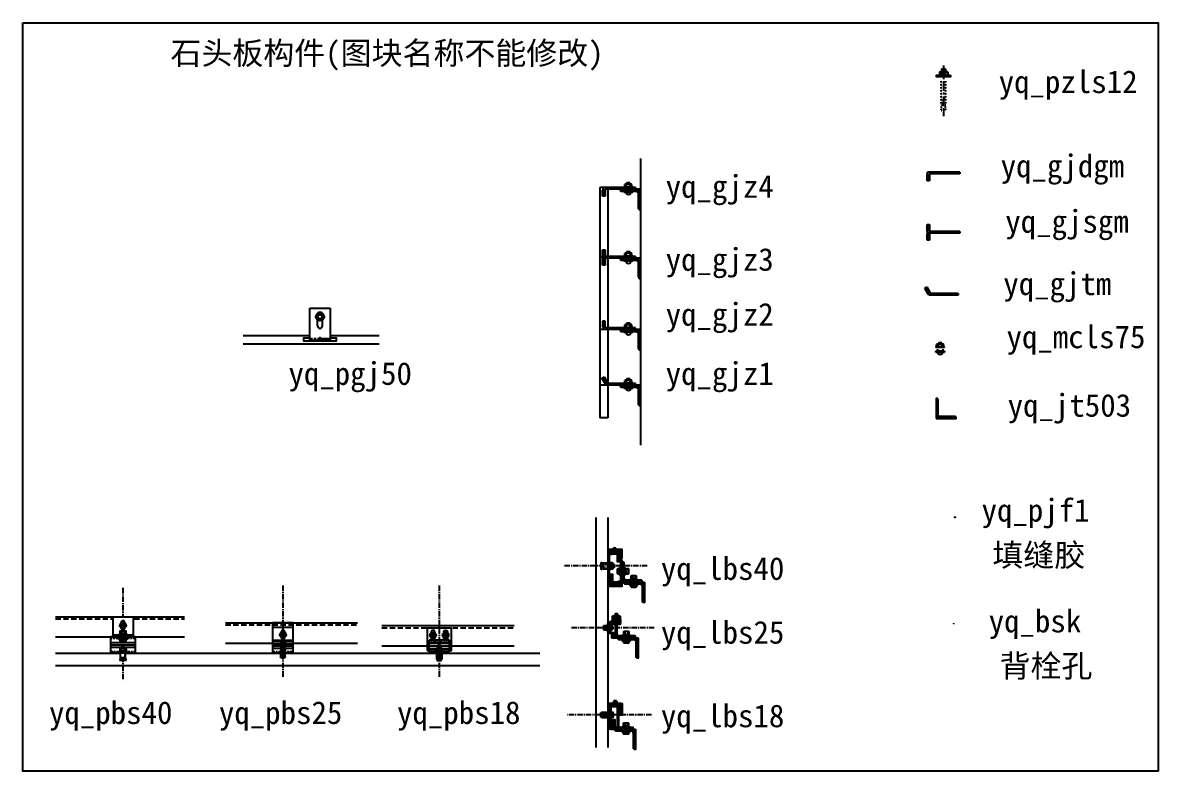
# Model space of a CAD drawing. Header units: millimetres. Extents: x 1130 to 7816, y -3221 to 2340.
# Drawn here: x 1130 to 3933, y -562 to 1284 of the extents above; entities that cross this region are included whole.
import ezdxf

# ---------------------------------------------------------------- set-up
doc = ezdxf.new("R2010")
doc.units = ezdxf.units.MM
doc.set_wipeout_variables(frame=1)
for name, pattern in [('ACAD_ISO02W100', [15, 12, -3]), ('CENTER', [2, 1.25, -0.25, 0.25, -0.25]), ('HIDDEN', [9.525, 6.35, -3.175])]:
    doc.linetypes.add(name, pattern=pattern)
doc.layers.add('MTHATCH', color=8, linetype='Continuous')
doc.styles.get("Standard").update_dxf_attribs({"font": ''})
doc.styles.get('Standard').set_extended_font_data('SimSun')
pattern_1 = [(45, (0, 0), (-3.53553, 3.53553), []), (45, (2.357, 0), (-3.53553, 3.53553), [])]

# ---------------------------------------------------------------- blocks, each defined once
blk = doc.blocks.new('yq_pzls12')
for p, q in [((-10.3, 11.1), (-10.3, 3.4)), ((-10.3, 3.4), (10.3, 3.4)), ((-7.7, 12), (7.7, 12)), ((-5.1, 18.8), (-4.3, 19.6)), ((-5.1, 18.8), (5.1, 18.8)), ((-5.1, 18.8), (-5.1, 12)), ((-5.1, 11.1), (-5.1, 3.4)), ((-4.4, 19.6), (-4.4, 19.6)), ((-4.4, 18.8), (-4.4, 12)), ((-4.3, 19.6), (4.3, 19.6)), ((0, 12), (5.1, 12)), ((5.1, 18.8), (4.3, 19.6)), ((4.4, 19.6), (4.4, 19.6)), ((4.4, 18.8), (4.4, 12)), ((5.1, 18.8), (5.1, 12)), ((5.1, 11.1), (5.1, 3.4)), ((10.3, 11.1), (10.3, 3.4))]:
    blk.add_line(p, q)
at = {"linetype": 'CENTER', "ltscale": 19.027854}
blk.add_line((0, 27.4), (0, -97.7), dxfattribs=at)
at = {"linetype": 'ACAD_ISO02W100', "ltscale": 0.001}
for p, q in [((-6.1, -69.3), (-6.1, -10)), ((5.9, -69.3), (5.9, -10)), ((-0.6, -69.3), (-1.3, -54.3)), ((0.4, -69.3), (1.2, -54.3)), ((-6.1, -84.3), (-4.1, -69.3)), ((-6.1, -69.3), (-0.6, -69.3)), ((-6.1, -69.3), (-4.1, -69.3)), ((0.4, -69.3), (5.9, -69.3)), ((5.9, -84.3), (3.9, -69.3)), ((3.9, -69.3), (5.9, -69.3)), ((5.9, -84.3), (-6.1, -84.3))]:
    blk.add_line(p, q, dxfattribs=at)
blk.add_lwpolyline([(17.1, 3.4), (17.1, 0), (-17.1, 0), (-17.1, 3.4)], close=True)
for centre, radius, start, end in [((-7.7, 7.8), 4.19, 52.1211, 127.8789), ((0, -3.4), 15.4, 70.5288, 109.4712), ((7.7, 7.8), 4.19, 52.1211, 127.8789)]:
    blk.add_arc(centre, radius, start, end)
blk.add_arc((-0.1, -53.4), 1.49, 325.4391, 214.5609, dxfattribs=at)
blk = doc.blocks.new('yq_mcls75')
for p, q in [((-11, 1.8), (11, 1.8)), ((-11, 1.8), (-11, 0)), ((11, 0), (-11, 0)), ((-8.8, 2.9), (-8.8, 7.6)), ((-6.6, 8.8), (6.6, 8.8)), ((-3.7, 12), (-4.4, 11.3)), ((-4.4, 11.3), (-4.4, 8.8)), ((4.4, 11.3), (-4.4, 11.3)), ((-4.4, 2.9), (-4.4, 7.6)), ((3.7, 12), (-3.7, 12)), ((-3.7, 8.8), (-3.7, 11.3)), ((4.4, 11.3), (3.7, 12)), ((3.7, 8.8), (3.7, 11.3)), ((4.4, 8.8), (4.4, 11.3)), ((4.4, 2.9), (4.4, 7.6)), ((8.8, 2.9), (8.8, 7.6)), ((11, 0), (11, 1.8)), ((-11, -10.8), (-11, -9)), ((11, -9), (-11, -9)), ((-11, -10.8), (11, -10.8)), ((-6.5, -4), (-6.5, -9)), ((6.5, -4), (6.5, -9)), ((11, -9), (11, -10.8))]:
    blk.add_line(p, q)
for centre, radius, start, end in [((-6.6, 6.1), 2.65, 33.8891, 146.1109), ((-6.6, 6.1), 2.65, 33.8891, 146.1109), ((-6.6, 4.4), 2.65, 213.8891, 326.1109), ((-6.6, 4.4), 2.65, 213.8891, 326.1109), ((0, 0), 8.84, 60.1576, 119.8424), ((0, 10.6), 8.84, 240.1576, 299.8424), ((6.6, 6.1), 2.65, 33.8891, 146.1109), ((6.6, 6.1), 2.65, 33.8891, 146.1109), ((6.6, 4.4), 2.65, 213.8891, 326.1109), ((6.6, 4.4), 2.65, 213.8891, 326.1109), ((0, -10.8), 6.16, 180, 0)]:
    blk.add_arc(centre, radius, start, end)
blk = doc.blocks.new('yq_jt503')
at = {"layer": 'MTHATCH'}
h = blk.add_hatch(dxfattribs=at)
h.set_pattern_fill('金属', color=256, scale=2)
h.set_pattern_definition([(45, (-2145.3354, -2455.688), (-3.535534, 3.535534), []), (45, (-2142.9784, -2455.688), (-3.535534, 3.535534), [])])
edge = h.paths.add_edge_path()
edge.add_line((0, 0), (50, 0))
edge.add_line((50, 0), (50, 1.7))
edge.add_arc((46.7, 1.7), 3.33, 0, 90)
edge.add_line((46.7, 5), (10.5, 5))
edge.add_arc((10.5, 10.5), 5.5, 180, 270, ccw=False)
edge.add_line((5, 10.5), (5, 46.7))
edge.add_arc((1.7, 46.7), 3.33, 0, 90)
edge.add_line((1.7, 50), (0, 50))
edge.add_line((0, 50), (0, 0))
blk.add_lwpolyline([(0, 0), (50, 0), (50, 1.7, 0.414214), (46.7, 5), (10.5, 5, -0.414214), (5, 10.5), (5, 46.7, 0.414214), (1.7, 50), (0, 50)], format="xyb", close=True)
blk = doc.blocks.new('yq_gjz1')
for p, q in [((5.2, 17.7), (10.4, 20.7)), ((13.7, 3), (5.2, 17.7)), ((6.5, 17.3), (10, 19.3)), ((16.5, 0), (6.5, 17.3)), ((10, 19.3), (18.8, 4)), ((10.4, 20.7), (18.9, 6)), ((14.5, 3.5), (13.7, 3)), ((18, 5.5), (18.9, 6)), ((88, 4), (18.8, 4)), ((88, 4), (88, 0)), ((88, 0), (16.5, 0))]:
    blk.add_line(p, q)
blk.add_blockref('yq_mcls75', (70.5, 4))
at = {"rotation": 180}
blk.add_blockref('yq_jt503', (100, 0), dxfattribs=at)
blk = doc.blocks.new('yq_gjz2')
for p, q in [((7, 21), (7, 6)), ((13, 21), (7, 21)), ((8, 6), (7, 6)), ((8, 20), (8, 4)), ((12, 20), (8, 20)), ((8, 4), (8, 0)), ((88, 0), (8, 0)), ((12, 20), (12, 4)), ((13, 6), (12, 6)), ((88, 4), (12, 4)), ((13, 6), (13, 21)), ((88, 0), (88, 4))]:
    blk.add_line(p, q)
at = {"rotation": 180}
blk.add_blockref('yq_jt503', (100, 0), dxfattribs=at)
blk.add_blockref('yq_mcls75', (70.5, 4))
blk = doc.blocks.new('yq_gjz3')
for p, q in [((7, 2), (7, 19)), ((7, 19), (13, 19)), ((8, 2), (7, 2)), ((8, -2), (8, 18)), ((8, 18), (12, 18)), ((12, 18), (12, 2)), ((88, 2), (12, 2)), ((13, 19), (13, 2)), ((88, 2), (88, -2)), ((7, -19), (7, -4)), ((8, -4), (7, -4)), ((13, -19), (7, -19)), ((88, -2), (8, -2)), ((8, -18), (8, -2)), ((12, -18), (8, -18)), ((12, -18), (12, -2)), ((13, -4), (12, -4)), ((13, -4), (13, -19))]:
    blk.add_line(p, q)
blk.add_blockref('yq_mcls75', (70.5, 2))
at = {"rotation": 180}
blk.add_blockref('yq_jt503', (100, -2), dxfattribs=at)
blk = doc.blocks.new('yq_gjdgm')
for p, q in [((88, 0), (8, 0)), ((8, -4), (8, 0)), ((88, 0), (88, -4)), ((7, -21), (7, -6)), ((8, -6), (7, -6)), ((13, -21), (7, -21)), ((8, -20), (8, -4)), ((12, -20), (8, -20)), ((12, -20), (12, -4)), ((88, -4), (12, -4)), ((13, -6), (12, -6)), ((13, -6), (13, -21))]:
    blk.add_line(p, q)
blk = doc.blocks.new('yq_gjsgm')
for p, q in [((7, 2), (7, 19)), ((7, 19), (13, 19)), ((8, 2), (7, 2)), ((8, -2), (8, 18)), ((8, 18), (12, 18)), ((12, 18), (12, 2)), ((88, 2), (12, 2)), ((13, 19), (13, 2)), ((88, 2), (88, -2)), ((7, -19), (7, -4)), ((8, -4), (7, -4)), ((13, -19), (7, -19)), ((88, -2), (8, -2)), ((8, -18), (8, -2)), ((12, -18), (8, -18)), ((12, -18), (12, -2)), ((13, -4), (12, -4)), ((13, -4), (13, -19))]:
    blk.add_line(p, q)
blk = doc.blocks.new('yq_gjtm')
for p, q in [((5.2, 17.7), (10.4, 20.7)), ((13.7, 3), (5.2, 17.7)), ((6.5, 17.3), (10, 19.3)), ((16.5, 0), (6.5, 17.3)), ((10, 19.3), (18.8, 4)), ((10.4, 20.7), (18.9, 6)), ((14.5, 3.5), (13.7, 3)), ((88, 0), (16.5, 0)), ((18, 5.5), (18.9, 6)), ((88, 4), (18.8, 4)), ((88, 4), (88, 0))]:
    blk.add_line(p, q)
blk = doc.blocks.new('yq_pgj50')
blk.add_wipeout([(25, 14.5), (40, 14.5), (40, 6.5), (-40, 6.5), (-40, 14.5), (-25, 14.5), (-25, 88), (25, 88)])
for p, q in [((-25, 8), (-25, 88)), ((-25, 88), (25, 88)), ((25, 88), (25, 8)), ((-6, 71.8), (-6, 72)), ((-6, 44), (-6, 61.4)), ((6, 71.8), (6, 72)), ((6, 44), (6, 61.4)), ((-2, 8), (-25, 8)), ((-2, 8), (-2, 13)), ((2, 13), (25, 13)), ((2, 8), (2, 13)), ((25, 8), (2, 8))]:
    blk.add_line(p, q)
at = {"linetype": 'HIDDEN'}
blk.add_line((-25, 13), (-2, 13), dxfattribs=at)
blk.add_lwpolyline([(0, 75.3), (-7.5, 71), (-7.5, 62.3), (0, 58), (7.5, 62.3), (7.5, 71)], close=True)
blk.add_lwpolyline([(25, 14.5), (40, 14.5), (40, 6.5), (-40, 6.5), (-40, 14.5), (-25, 14.5)])
for radius in [10.1, 7.5, 5]:
    blk.add_circle((0, 66.6), radius)
for centre, radius, start, end in [((0, 72), 6, 0, 180), ((0, 44), 6, 180, 0), ((0, 13), 2, 0, 180)]:
    blk.add_arc(centre, radius, start, end)
blk = doc.blocks.new('BLK130224122797')
for p, q in [((-2, 3.5), (-6.3, 3.5)), ((1.1, -4), (0.1, 4)), ((0.5, 3.3), (1.6, 3.3)), ((2.8, -4), (1.8, 4)), ((2.2, 3.3), (3.3, 3.3)), ((4.5, -4), (3.5, 4)), ((3.8, 3.3), (4.9, 3.3)), ((6.1, -4), (5.1, 4)), ((5.5, 3.3), (6.6, 3.3)), ((7.8, -4), (6.8, 4)), ((7.2, 3.3), (8.3, 3.3)), ((9, -0.3), (8.5, 4)), ((12.8, 1.7), (11, -0.4)), ((12.8, 0.4), (11, -1.7)), ((19, 3.5), (13.5, 3.5)), ((-2, -3.5), (-6.3, -3.5)), ((0, -3.3), (0.8, -3.3)), ((1.3, -3.3), (2.4, -3.3)), ((3, -3.3), (4.1, -3.3)), ((4.7, -3.3), (5.8, -3.3)), ((6.3, -3.3), (7.4, -3.3)), ((8, -3.3), (9.1, -3.3)), ((19, -3.5), (13.5, -3.5))]:
    blk.add_line(p, q)
blk.add_lwpolyline([(-6.3, -6.9, -0.185806), (-7, -5.2), (-7, 5.2, -0.185806), (-6.3, 6.9), (-2, 6.9), (-2, -6.9)], format="xyb", close=True)
for points in [[(-7, 5.2, 0.185806), (-6.3, 3.5, 0.19245), (-6.3, -3.5, 0.185806), (-7, -5.2)], [(19.6, 4.4), (19.6, -5.2, -0.185806), (19, -6.9), (13.5, -6.9, -0.185806), (12.8, -5.2), (12.8, 5.2, -0.185806), (13.5, 6.9), (19, 6.9, -0.185806), (19.6, 5.2), (19.6, 4.4)], [(12.8, 5.2, 0.185806), (13.5, 3.5, 0.19245), (13.5, -3.5, 0.185806), (12.8, -5.2)], [(19.6, 5.2, -0.185806), (19, 3.5, -0.19245), (19, -3.5, -0.185806), (19.6, -5.2)]]:
    blk.add_lwpolyline(points, format="xyb")
for points in [[(-2, 10), (0, 10), (0, -10), (-2, -10)], [(2.4, -3.3), (1.6, 3.3), (1.8, 4), (2.2, 3.3), (3, -3.3), (2.8, -4)], [(4.1, -3.3), (3.3, 3.3), (3.5, 4), (3.8, 3.3), (4.7, -3.3), (4.5, -4)], [(5.8, -3.3), (4.9, 3.3), (5.1, 4), (5.5, 3.3), (6.3, -3.3), (6.1, -4)], [(7.4, -3.3), (6.6, 3.3), (6.8, 4), (7.2, 3.3), (8, -3.3), (7.8, -4)], [(11, 10), (9, 10), (9, -10), (11, -10)], [(11, 6.4), (12.8, 6.4), (12.8, -6.4), (11, -6.4)]]:
    blk.add_lwpolyline(points, close=True)
for points in [[(0, 3.5), (0.1, 4), (0.5, 3.3), (1.3, -3.3), (1.1, -4), (0.8, -3.3), (0, 2.9)], [(9, -2.6), (8.3, 3.3), (8.5, 4), (8.8, 3.3), (9, 2)]]:
    blk.add_lwpolyline(points)
blk = doc.blocks.new('BLK130224256967')
for p, q in [((4, 4.2), (-1.1, 4.2)), ((4, 2.9), (-1.1, 2.9)), ((4, 6.7), (0, 6.7)), ((4, 6.7), (15.9, 6.7)), ((14.9, 5.7), (4, 5.7)), ((14.9, 5.7), (14.9, -5.7)), ((15.2, 4.3), (14.9, 4.3)), ((16.5, 3.3), (14.9, 2.5)), ((15.2, 4.3), (20.5, 6.9)), ((15.9, 5.7), (21.5, 8.5)), ((15.9, 6.7), (15.9, 5.7)), ((16.5, 2.5), (16.8, 2.9)), ((18.4, 2.5), (20.4, 5)), ((20.5, 6.9), (20.5, -6.9)), ((21.5, 8.5), (21.5, -8.5)), ((4, -2.9), (-1.1, -2.9)), ((4, -4.2), (-1.1, -4.2)), ((4, -6.7), (0, -6.7)), ((14.9, -5.7), (4, -5.7)), ((15.9, -6.7), (4, -6.7)), ((16.5, -3.3), (14.9, -2.5)), ((14.9, -4.1), (20.5, -6.9)), ((21.5, -8.5), (15.9, -5.7)), ((15.9, -5.7), (15.9, -6.7)), ((16.5, -2.5), (16.8, -2.9)), ((18.4, -2.5), (20.4, -5))]:
    blk.add_line(p, q)
for points in [[(-11.9, -2.9), (-10.6, -4.2), (-10.6, 4.2), (-11.9, 2.9)], [(-1.2, 8.9), (-1.2, -8.9), (0, -8.9), (0, 8.9)]]:
    blk.add_lwpolyline(points, close=True)
for points in [[(-8.2, 2.9), (-11.9, 2.9)], [(-8.2, 4.2), (-10.6, 4.2)], [(-8.2, -5.7), (-8.2, 5.7)], [(-1.1, -5.7), (-1.1, 5.7)], [(-8.2, -2.9), (-11.9, -2.9)], [(-8.2, -4.2), (-10.6, -4.2)]]:
    blk.add_lwpolyline(points)
for points in [[(-7.1, 3.8, -0.587695), (-7.1, 7.6), (-2.3, 7.6, -0.587695), (-2.3, 3.8), (-7.1, 3.8, 0.293848), (-7.1, -3.8)], [(-2.3, 3.8, -0.293848), (-2.3, -3.8), (-7.1, -3.8, 0.587695), (-7.1, -7.6), (-2.3, -7.6, 0.587695), (-2.3, -3.8)]]:
    blk.add_lwpolyline(points, format="xyb")
for centre, radius, start, end in [((19.6, 0), 3.96, 140.4196, 219.5804), ((16.6, 3.1), 0.264, 320.4196, 116.3735), ((21.5, 0), 3.96, 141.4948, 218.5052), ((19.7, 5.5), 0.871, 321.4948, 116.3735), ((16.6, -3.1), 0.264, 243.6265, 39.5804), ((19.7, -5.5), 0.871, 243.6265, 38.5052)]:
    blk.add_arc(centre, radius, start, end)
blk = doc.blocks.new('WO2BEQRL')
at = {"linetype": 'CENTER', "ltscale": 2}
for p, q in [((-8.2, 0), (8.2, 0)), ((0, -9), (0, 9))]:
    blk.add_line(p, q, dxfattribs=at)
for p, q in [((0, 6), (-5.2, 3)), ((-5.2, 3), (-5.2, -3)), ((0, 6), (5.2, 3)), ((5.2, 3), (5.2, -3)), ((0, -6), (-5.2, -3)), ((0, -6), (5.2, -3))]:
    blk.add_line(p, q)
for radius in [5.2, 2.55]:
    blk.add_circle((0, 0), radius)
blk.add_arc((0, 0), 3, 260, 180)
blk = doc.blocks.new('yq_pbs40')
blk.add_wipeout([(6.7, -11.9), (5.7, -11.9), (8.5, -17.5), (-8.5, -17.5), (-5.7, -11.9), (-6.7, -11.9), (-6.7, 0), (-30, 0), (-30, 40), (-25, 40), (-25, 90), (25, 90), (25, 40), (30, 40), (30, 0), (6.7, 0)])
at = {"ltscale": 0.03}
for p, q in [((-25, 90), (25, 90)), ((-25, 90), (-25, 40)), ((25, 90), (25, 40)), ((-25, 45), (25, 45)), ((-25, 40), (25, 40))]:
    blk.add_line(p, q, dxfattribs=at)
for p, q in [((-30, 0), (-30, 40)), ((30, 40), (-30, 40)), ((30, 40), (30, 0)), ((30, 0), (-30, 0))]:
    blk.add_line(p, q)
blk.add_lwpolyline([(4, 76.6, 1), (-4, 76.6), (-4, 60.6, 1), (4, 60.6), (4, 76.6)], format="xyb")
blk.add_circle((0, 68.6), 7.56)
at = {"layer": 'MTHATCH', "linetype": 'HIDDEN', "ltscale": 0.737507}
for p, q in [((30, 36), (-30, 36)), ((-30, 4), (30, 4))]:
    blk.add_line(p, q, dxfattribs=at)
at = {"layer": 'MTHATCH', "ltscale": 0.737507}
for p, q in [((30, 26), (-30, 26)), ((30, 20), (-30, 20)), ((30, 14), (-30, 14))]:
    blk.add_line(p, q, dxfattribs=at)
at = {"extrusion": (0, 0, -1), "zscale": -1}
blk.add_blockref('WO2BEQRL', (0, 68.6), dxfattribs=at)
at = {"rotation": 90}
blk.add_blockref('BLK130224122797', (0, 36), dxfattribs=at)
at = {"xscale": -1, "rotation": 90}
blk.add_blockref('BLK130224256967', (0, 4), dxfattribs=at)
blk = doc.blocks.new('BLK130224748400')
for p, q in [((-2.2, 0), (-2.2, -0.5)), ((-1.6, 0.9), (-1.6, 3)), ((1.6, 0.9), (1.6, 3)), ((-2.6, -0.7), (2.6, -0.1)), ((-2.6, -1.8), (2.6, -1.2)), ((-2.6, -2.9), (2.6, -2.3)), ((-2.6, -4), (2.6, -3.4)), ((-2.6, -5.1), (2.6, -4.5)), ((-2.2, -0.9), (-2.2, -1.6)), ((-2.2, -2), (-2.2, -2.7)), ((-2.2, -3.1), (-2.2, -3.8)), ((-2.2, -4.2), (-2.2, -4.9)), ((-2.2, -5.3), (-2.2, -6)), ((-0.2, -5.9), (2.6, -5.6)), ((2.2, -0.3), (2.2, -1.1)), ((2.2, -1.4), (2.2, -2.2)), ((2.2, -2.5), (2.2, -3.3)), ((2.2, -3.6), (2.2, -4.4)), ((2.2, -4.7), (2.2, -5.5))]:
    blk.add_line(p, q)
for points in [[(4.7, 0.9), (4.7, 0), (-4.7, 0), (-4.7, 0.9)], [(-2.2, -1.6), (2.2, -1.1), (2.6, -1.2), (2.2, -1.4), (-2.2, -2), (-2.6, -1.8)], [(-2.2, -2.7), (2.2, -2.2), (2.6, -2.3), (2.2, -2.5), (-2.2, -3.1), (-2.6, -2.9)], [(-2.2, -3.8), (2.2, -3.3), (2.6, -3.4), (2.2, -3.6), (-2.2, -4.2), (-2.6, -4)], [(-2.2, -4.9), (2.2, -4.4), (2.6, -4.5), (2.2, -4.7), (-2.2, -5.3), (-2.6, -5.1)]]:
    blk.add_lwpolyline(points, close=True)
blk.add_lwpolyline([(-3.3, 3, -0.185806), (-2.4, 3.3), (2.4, 3.3, -0.185806), (3.3, 3), (3.3, 0.9), (-3.3, 0.9)], format="xyb", close=True)
for points in [[(2.3, 0), (2.6, -0.1), (2.2, -0.3), (-2.2, -0.9), (-2.6, -0.7), (-2.2, -0.5), (1.9, 0)], [(-1.7, -5.9), (2.2, -5.5), (2.6, -5.6), (2.2, -5.8), (1.3, -5.9)]]:
    blk.add_lwpolyline(points)
blk.add_lwpolyline([(2.4, 3.3, 0.185806), (1.6, 3, 0.19245), (-1.6, 3, 0.185806), (-2.4, 3.3)], format="xyb")
blk = doc.blocks.new('BLK130502978810')
for p, q in [((4, 9.5), (-4, 8.5)), ((4, 7.8), (-4, 6.8)), ((4, 6.1), (-4, 5.1)), ((4, 4.5), (-4, 3.5)), ((4, 2.8), (-4, 1.8)), ((4, 1.1), (-4, 0.1)), ((-3.5, 20), (-3.5, 14.5)), ((-3.3, 8.8), (-3.3, 9.9)), ((-3.3, 7.2), (-3.3, 8.3)), ((-3.3, 5.5), (-3.3, 6.6)), ((-3.3, 3.8), (-3.3, 4.9)), ((-3.3, 2.2), (-3.3, 3.3)), ((-3.3, 0.5), (-3.3, 1.6)), ((-1.7, 13.8), (0.4, 12)), ((-0.4, 13.8), (1.7, 12)), ((3.3, 9.7), (3.3, 10)), ((3.3, 8), (3.3, 9.1)), ((3.3, 6.3), (3.3, 7.4)), ((3.3, 4.7), (3.3, 5.8)), ((3.3, 3), (3.3, 4.1)), ((3.3, 1.3), (3.3, 2.4)), ((3.3, 0), (3.3, 0.8)), ((3.5, 20), (3.5, 14.5)), ((-3.5, -2), (-3.5, -6.3)), ((3.5, -2), (3.5, -6.3))]:
    blk.add_line(p, q)
for points in [[(-10, 12), (-10, 10), (10, 10), (10, 12)], [(-10, -2), (-10, 0), (10, 0), (10, -2)], [(-6.4, 12), (-6.4, 13.8), (6.4, 13.8), (6.4, 12)], [(3.3, 9.1), (-3.3, 8.3), (-4, 8.5), (-3.3, 8.8), (3.3, 9.7), (4, 9.5)], [(3.3, 7.4), (-3.3, 6.6), (-4, 6.8), (-3.3, 7.2), (3.3, 8), (4, 7.8)], [(3.3, 5.8), (-3.3, 4.9), (-4, 5.1), (-3.3, 5.5), (3.3, 6.3), (4, 6.1)], [(3.3, 4.1), (-3.3, 3.3), (-4, 3.5), (-3.3, 3.8), (3.3, 4.7), (4, 4.5)], [(3.3, 2.4), (-3.3, 1.6), (-4, 1.8), (-3.3, 2.2), (3.3, 3), (4, 2.8)]]:
    blk.add_lwpolyline(points, close=True)
for points in [[(-4.4, 20.6), (5.2, 20.6, -0.185806), (6.9, 20), (6.9, 14.5, -0.185806), (5.2, 13.8), (-5.2, 13.8, -0.185806), (-6.9, 14.5), (-6.9, 20, -0.185806), (-5.2, 20.6), (-4.4, 20.6)], [(-5.2, 20.6, -0.185806), (-3.5, 20, -0.19245), (3.5, 20, -0.185806), (5.2, 20.6)], [(-5.2, 13.8, 0.185806), (-3.5, 14.5, 0.19245), (3.5, 14.5, 0.185806), (5.2, 13.8)], [(-5.2, -7, 0.185806), (-3.5, -6.3, 0.19245), (3.5, -6.3, 0.185806), (5.2, -7)]]:
    blk.add_lwpolyline(points, format="xyb")
blk.add_lwpolyline([(-3.5, 0), (-4, 0.1), (-3.3, 0.5), (3.3, 1.3), (4, 1.1), (3.3, 0.8), (-2.9, 0)])
blk.add_lwpolyline([(6.9, -6.3, -0.185806), (5.2, -7), (-5.2, -7, -0.185806), (-6.9, -6.3), (-6.9, -2), (6.9, -2)], format="xyb", close=True)
blk = doc.blocks.new('yq_lbs40')
at = {"layer": 'MTHATCH'}
h = blk.add_hatch(dxfattribs=at)
h.set_pattern_fill('金属', color=256, scale=2)
h.set_pattern_definition(pattern_1)
edge = h.paths.add_edge_path()
edge.add_line((0, -24.7), (8, -24.7))
edge.add_line((8, -24.7), (8, -43.7))
edge.add_line((8, -43.7), (29, -43.7))
edge.add_line((29, -43.7), (29, -38.6))
edge.add_line((29, -38.6), (25, -38.6))
edge.add_line((25, -38.6), (25, -39.7))
edge.add_line((25, -39.7), (12, -39.7))
edge.add_line((12, -39.7), (12, -20.7))
edge.add_line((12, -20.7), (4, -20.7))
edge.add_line((4, -20.7), (4, 36.3))
edge.add_line((4, 36.3), (31, 36.3))
edge.add_line((31, 36.3), (31, 24.3))
edge.add_arc((31, 22.3), 2, 90, 270)
edge.add_line((31, 20.3), (35, 20.3))
edge.add_line((35, 20.3), (35, 40.3))
edge.add_line((35, 40.3), (0, 40.3))
edge.add_line((0, 40.3), (0, -24.7))
h = blk.add_hatch(dxfattribs=at)
h.set_pattern_fill('金属', color=256, scale=2)
h.set_pattern_definition(pattern_1)
edge = h.paths.add_edge_path()
edge.add_line((35, 15.3), (27, 15.3))
edge.add_line((27, 15.3), (27, 34.3))
edge.add_line((27, 34.3), (6, 34.3))
edge.add_line((6, 34.3), (6, 29.3))
edge.add_line((6, 29.3), (10, 29.3))
edge.add_line((10, 29.3), (10, 30.3))
edge.add_line((10, 30.3), (23, 30.3))
edge.add_line((23, 30.3), (23, 11.3))
edge.add_line((23, 11.3), (31, 11.3))
edge.add_line((31, 11.3), (31, -45.7))
edge.add_line((31, -45.7), (4, -45.7))
edge.add_line((4, -45.7), (4, -33.7))
edge.add_arc((4, -31.7), 2, 270, 450)
edge.add_line((4, -29.7), (0, -29.7))
edge.add_line((0, -29.7), (0, -49.7))
edge.add_line((0, -49.7), (35, -49.7))
edge.add_line((35, -49.7), (35, 15.3))
for points in [[(0, -24.7), (8, -24.7), (8, -43.7), (29, -43.7), (29, -38.6), (25, -38.6), (25, -39.7), (12, -39.7), (12, -20.7), (4, -20.7), (4, 36.3), (31, 36.3), (31, 24.3, 1), (31, 20.3), (35, 20.3), (35, 40.3), (0, 40.3)], [(35, 15.3), (27, 15.3), (27, 34.3), (6, 34.3), (6, 29.3), (10, 29.3), (10, 30.3), (23, 30.3), (23, 11.3), (31, 11.3), (31, -45.7), (4, -45.7), (4, -33.7, 1), (4, -29.7), (0, -29.7), (0, -49.7), (35, -49.7)]]:
    blk.add_lwpolyline(points, format="xyb", close=True)
at = {"xscale": -1}
for name, p in [('BLK130224748400', (16.5, 40.3)), ('BLK130224256967', (4, 0))]:
    blk.add_blockref(name, p, dxfattribs=at)
at = {"rotation": 359.9999995857159}
blk.add_blockref('yq_jt503', (35, -40), dxfattribs=at)
blk.add_blockref('BLK130224122797', (31, -13))
at = {"xscale": -1}
for name, p, rotation in [('BLK130502978810', (63.8, -45), 4.142841270038389e-07), ('yq_jt503', (90, -40), 90.00000041428413)]:
    blk.add_blockref(name, p, dxfattribs=dict(at, rotation=rotation))
blk = doc.blocks.new('yq_pjf1')
h = blk.add_hatch()
h.set_pattern_fill('HONEY', color=0, scale=0.041667, style=0)
h.set_pattern_definition([(0, (-0.5, 0.79273), (0.1984375, 0.114568), [0.132292, -0.264583]), (120, (-0.5, 0.79273), (-0.1984375, 0.114568), [0.132292, -0.264583]), (60, (-0.5, 0.79273), (4e-10, 0.229136), [-0.264583, 0.132292])])
edge = h.paths.add_edge_path()
edge.add_ellipse((0, 1.6), major_axis=(0, -0.803), ratio=0.622512, start_angle=0, end_angle=360)
h = blk.add_hatch(color=0)
edge = h.paths.add_edge_path()
edge.add_ellipse((0, 1.6), major_axis=(0, -0.803), ratio=0.622512, start_angle=270, end_angle=450, ccw=False)
edge.add_line((-0.5, 1.5), (-0.5, 0))
edge.add_arc((0, -0.8), 0.982, 59.4005, 120.5995, ccw=False)
edge.add_line((0.5, 0), (0.5, 1.6))
at = {"color": 0}
for p, q in [((-0.5, 0), (-0.5, 1.6)), ((0.5, 0), (0.5, 1.6))]:
    blk.add_line(p, q, dxfattribs=at)
blk.add_arc((0, -0.8), 0.982, 59.4005, 120.5995, dxfattribs=at)
blk.add_ellipse((0, 1.6), major_axis=(0, -0.803), ratio=0.622512, dxfattribs=at)
blk = doc.blocks.new('yq_lbs25')
at = {"layer": 'MTHATCH'}
h = blk.add_hatch(dxfattribs=at)
h.set_pattern_fill('金属', color=256, scale=2)
h.set_pattern_definition(pattern_1)
edge = h.paths.add_edge_path()
edge.add_line((11.5, 23.5), (11.5, 28.3))
edge.add_arc((12.5, 28.3), 1, 450, 540, ccw=False)
edge.add_line((12.5, 29.3), (29, 29.3))
edge.add_arc((29, 28.3), 1, 360, 450, ccw=False)
edge.add_line((30, 28.3), (30, 22.5))
edge.add_arc((35.6, 23.1), 5.69, 186.7715, 215.1992)
edge.add_line((31, 19.9), (31, 11.7))
edge.add_arc((47, -0.6), 20.2, 502.2367, 507.0078)
edge.add_line((30, 10.4), (30, 9.3))
edge.add_arc((29.2, 9.2), 0.864, 282.1554, 368.3614, ccw=False)
edge.add_line((29.3, 8.3), (25.5, 8.3))
edge.add_arc((25.5, 9.3), 1, 180, 270, ccw=False)
edge.add_line((24.5, 9.3), (24.5, 10.7))
edge.add_arc((25.1, 10.7), 0.6, 74.9583, 183.6763, ccw=False)
edge.add_arc((25.4, 11.9), 0.6, 255.9638, 360)
edge.add_line((26, 11.9), (26, 12.7))
edge.add_arc((26.2, 12.7), 0.2, 79.9879, 180, ccw=False)
edge.add_arc((26.3, 12.2), 0.7, 360, 455.3468, ccw=False)
edge.add_line((27, 12.2), (27, 11.8))
edge.add_arc((27.5, 11.8), 0.5, 540, 630)
edge.add_line((27.5, 11.3), (27.9, 11.3))
edge.add_arc((27.9, 11.4), 0.1, 270, 360)
edge.add_line((28, 11.4), (28, 18.2))
edge.add_arc((27.9, 18.2), 0.1, 360, 450)
edge.add_line((27.9, 18.3), (27.5, 18.3))
edge.add_arc((27.5, 17.8), 0.5, 450, 540)
edge.add_line((27, 17.8), (27, 17.4))
edge.add_arc((26.3, 17.4), 0.7, 264.6532, 360, ccw=False)
edge.add_arc((26.2, 16.9), 0.2, 180, 280.0121, ccw=False)
edge.add_line((26, 16.9), (26, 25.3))
edge.add_line((26, 25.3), (15.5, 25.3))
edge.add_line((15.5, 25.3), (15.5, 16.9))
edge.add_arc((15.3, 16.9), 0.2, 259.9879, 360, ccw=False)
edge.add_arc((15.2, 17.4), 0.7, 180, 275.3468, ccw=False)
edge.add_line((14.5, 17.4), (14.5, 17.8))
edge.add_arc((14, 17.8), 0.5, 360, 450)
edge.add_line((14, 18.3), (13.6, 18.3))
edge.add_arc((13.6, 18.2), 0.1, 450, 540)
edge.add_line((13.5, 18.2), (13.5, 11.4))
edge.add_arc((13.6, 11.4), 0.1, 540, 630)
edge.add_line((13.6, 11.3), (14, 11.3))
edge.add_arc((14, 11.8), 0.5, 270, 360)
edge.add_line((14.5, 11.8), (14.5, 12.2))
edge.add_arc((15.2, 12.2), 0.7, 84.6532, 180, ccw=False)
edge.add_arc((15.3, 12.7), 0.2, 360, 460.0121, ccw=False)
edge.add_line((15.5, 12.7), (15.5, 11.9))
edge.add_arc((16.1, 11.9), 0.6, 540, 630)
edge.add_line((16.1, 11.3), (16.4, 11.3))
edge.add_arc((16.4, 10.7), 0.6, 360, 450, ccw=False)
edge.add_line((17, 10.7), (17, 9.3))
edge.add_arc((16, 9.3), 1, 270, 360, ccw=False)
edge.add_line((16, 8.3), (12.1, 8.3))
edge.add_arc((12.1, 9.3), 1, 180, 270, ccw=False)
edge.add_line((11.1, 9.3), (11.1, 11.3))
edge.add_arc((10.1, 11.3), 1, 360, 473.1986)
edge.add_line((9.7, 12.2), (4.1, 9.4))
edge.add_arc((4.2, 9.2), 0.2, 477.0936, 540)
edge.add_line((4, 9.2), (4, -9.2))
edge.add_arc((4.2, -9.2), 0.2, 540, 615.3791)
edge.add_line((4.1, -9.4), (13.3, -11.8))
edge.add_arc((12.5, -14.7), 3, 360, 435.3791, ccw=False)
edge.add_line((15.5, -14.7), (15.5, -16.8))
edge.add_line((15.5, -16.8), (15.5, -17.1))
edge.add_arc((15.3, -17.1), 0.2, 259.9879, 360, ccw=False)
edge.add_arc((15.2, -16.6), 0.7, 180, 275.3468, ccw=False)
edge.add_line((14.5, -16.6), (14.5, -16.2))
edge.add_arc((14, -16.2), 0.5, 360, 450)
edge.add_line((14, -15.7), (13.6, -15.7))
edge.add_arc((13.6, -15.8), 0.1, 450, 540)
edge.add_line((13.5, -15.8), (13.5, -22.6))
edge.add_arc((13.6, -22.6), 0.1, 540, 630)
edge.add_line((13.6, -22.7), (14, -22.7))
edge.add_arc((14, -22.2), 0.5, 270, 360)
edge.add_line((14.5, -22.2), (14.5, -21.8))
edge.add_arc((15.2, -21.8), 0.7, 84.6532, 180, ccw=False)
edge.add_arc((15.3, -21.3), 0.2, 360, 460.0121, ccw=False)
edge.add_line((15.5, -21.3), (15.5, -22.1))
edge.add_arc((16.1, -22.1), 0.6, 540, 630)
edge.add_line((16.1, -22.7), (16.4, -22.7))
edge.add_arc((16.4, -23.3), 0.6, 360, 450, ccw=False)
edge.add_line((17, -23.3), (17, -24.7))
edge.add_arc((15.6, -24.2), 1.53, 267.6884, 339.6917, ccw=False)
edge.add_line((15.5, -25.7), (11.5, -25.7))
edge.add_arc((11.5, -23.7), 2, 180, 270, ccw=False)
edge.add_line((9.5, -23.7), (9.5, -16.5))
edge.add_arc((7.5, -16.5), 2, 360, 435.3791)
edge.add_line((8, -14.5), (1.5, -12.8))
edge.add_arc((2, -10.9), 2, 180, 255.3791, ccw=False)
edge.add_line((0, -10.9), (0, 11.1))
edge.add_arc((1, 11.1), 1, 477.5065, 540, ccw=False)
edge.add_line((0.5, 12), (5.6, 14.7))
edge.add_arc((1, 24.1), 10.5, 295.9541, 356.9484)
h = blk.add_hatch(dxfattribs=at)
h.set_pattern_fill('金属', color=256, scale=2)
h.set_pattern_definition(pattern_1)
h.paths.add_polyline_path([(18.2, 24, -0.414214), (19.2, 25), (22.2, 25, -0.414214), (23.2, 24), (23.2, -19, 0.414214), (24.2, -20), (67.2, -20, -0.414214), (68.2, -21), (68.2, -24, -0.414214), (67.2, -25), (19.2, -25, -0.414214), (18.2, -24)])
blk.add_lwpolyline([(15.5, -22.1), (15.5, -21.3), (15.5, -22.1, 0.414214), (16.1, -22.7), (16.4, -22.7, -0.414214), (17, -23.3), (17, -24.7, -0.324936), (15.5, -25.7), (11.5, -25.7, -0.414214), (9.5, -23.7), (9.5, -16.5, 0.3413), (8, -14.5), (1.5, -12.8, -0.3413), (0, -10.9), (0, 11.1, -0.279645), (0.5, 12), (5.6, 14.7, 0.272604), (11.5, 23.5), (11.5, 28.3, -0.414214), (12.5, 29.3), (29, 29.3, -0.414214), (30, 28.3), (30, 22.5, 0.112213), (30.8, 20.1, -0.142239), (31, 19.6), (31, 12.2, -0.188403), (30.7, 11.5, 0.093657), (30, 10.3), (30, 9.3, -0.459656), (29.2, 8.3), (25.5, 8.3, -0.414214), (24.5, 9.3), (24.5, 10.7, -0.414214), (25.1, 11.3), (25.4, 11.3, 0.414214), (26, 11.9), (26, 12.7, -0.414214), (26.2, 12.9), (26.3, 12.9, -0.414214), (27, 12.2), (27, 11.8, 0.414214), (27.5, 11.3), (27.9, 11.3, 0.414214), (28, 11.4), (28, 18.2, 0.414214), (27.9, 18.3), (27.5, 18.3, 0.414214), (27, 17.8), (27, 17.4, -0.414214), (26.3, 16.7), (26.2, 16.7, -0.414214), (26, 16.9), (26, 25.3), (15.5, 25.3), (15.5, 16.9, -0.414214), (15.3, 16.7), (15.2, 16.7, -0.414214), (14.5, 17.4), (14.5, 17.8, 0.414214), (14, 18.3), (13.6, 18.3, 0.414214), (13.5, 18.2), (13.5, 11.4, 0.414214), (13.6, 11.3), (14, 11.3, 0.414214), (14.5, 11.8), (14.5, 12.2, -0.414214), (15.2, 12.9), (15.3, 12.9, -0.414214), (15.5, 12.7), (15.5, 11.9, 0.414214), (16.1, 11.3), (16.4, 11.3, -0.414214), (17, 10.7), (17, 9.3, -0.414214), (16, 8.3), (12.1, 8.3, -0.414214), (11.1, 9.3), (11.1, 11.3, 0.538437), (9.7, 12.2), (4.1, 9.4, 0.281588), (4, 9.2), (4, -9.2, 0.3413), (4.1, -9.4), (13.3, -11.8, -0.3413), (15.5, -14.7), (15.5, -17.1, -0.414214), (15.3, -17.3), (15.2, -17.3, -0.414214), (14.5, -16.6), (14.5, -16.2, 0.414214), (14, -15.7), (13.6, -15.7, 0.414214), (13.5, -15.8), (13.5, -22.6, 0.414214), (13.6, -22.7), (14, -22.7, 0.414214), (14.5, -22.2), (14.5, -21.8, -0.414214), (15.2, -21.1), (15.3, -21.1, -0.414214), (15.5, -21.3, 0.414214), (15.3, -21.1), (15.2, -21.1, 0.414214), (14.5, -21.8), (14.5, -22.2, -0.414214), (14, -22.7), (13.6, -22.7)], format="xyb")
for points in [[(18.1, 12.9), (16, 11.5, -0.596127), (15.6, 11.7), (15.6, 12.7, 0.414214), (15.3, 13), (15.2, 13, 0.414214), (14.3, 12.2), (14.3, 11.8, -0.414214), (14, 11.5), (13.7, 11.5, -0.414214), (13.6, 11.6), (13.6, 18.1, -0.414214), (13.7, 18.2), (14, 18.2, -0.414214), (14.3, 17.8), (14.3, 17.4, 0.414214), (15.2, 16.6), (15.3, 16.6, 0.414214), (15.6, 16.9), (15.6, 20.9), (17.9, 20.9, -0.414214), (18.2, 20.6), (18.2, 13.2, -0.253033)], [(19.2, -25), (67.2, -25, 0.414214), (68.2, -24), (68.2, -21, 0.414214), (67.2, -20), (24.2, -20, -0.414214), (23.2, -19), (23.2, 24, 0.414214), (22.2, 25), (19.2, 25, 0.414214), (18.2, 24), (18.2, -24, 0.414214)], [(23.4, 12.9), (25.5, 11.5, 0.596127), (25.8, 11.7), (25.8, 12.7, -0.414214), (26.2, 13), (26.3, 13, -0.414214), (27.1, 12.2), (27.1, 11.8, 0.414214), (27.5, 11.5), (27.7, 11.5, 0.414214), (27.8, 11.6), (27.8, 18.1, 0.414214), (27.7, 18.2), (27.5, 18.2, 0.414214), (27.1, 17.8), (27.1, 17.4, -0.414214), (26.3, 16.6), (26.2, 16.6, -0.414214), (25.8, 16.9), (25.8, 20.9), (23.5, 20.9, 0.414214), (23.2, 20.6), (23.2, 13.2, 0.253033)], [(18.1, -21.1), (16, -22.5, -0.596127), (15.6, -22.3), (15.6, -21.3, 0.414214), (15.3, -21), (15.2, -21, 0.414214), (14.3, -21.8), (14.3, -22.2, -0.414214), (14, -22.5), (13.7, -22.5, -0.414214), (13.6, -22.4), (13.6, -15.9, -0.414214), (13.7, -15.8), (14, -15.8, -0.414214), (14.3, -16.2), (14.3, -16.6, 0.414214), (15.2, -17.4), (15.3, -17.4, 0.414214), (15.6, -17.1), (15.6, -13.1), (17.9, -13.1, -0.414214), (18.2, -13.4), (18.2, -20.8, -0.253033)]]:
    blk.add_lwpolyline(points, format="xyb", close=True)
at = {"xscale": -1}
blk.add_blockref('BLK130224748400', (20.8, 31.3), dxfattribs=at)
at = {"xscale": -0.7049612833780537, "yscale": 0.7049612833780537, "zscale": 0.7049612833780537}
blk.add_blockref('BLK130224256967', (4, 0), dxfattribs=at)
at = {"xscale": -1}
for name, p, rotation in [('yq_jt503', (75, -25), 90.00000041428413), ('BLK130502978810', (45.5, -30), 4.142782117355637e-07)]:
    blk.add_blockref(name, p, dxfattribs=dict(at, rotation=rotation))
blk = doc.blocks.new('yq_pbs25')
at = {"ltscale": 0.03}
for p, q in [((-24.6, 0), (-24.6, 75)), ((25.4, 75), (-24.6, 75)), ((-24.6, 64.2), (25.4, 64.2)), ((25.4, 0), (25.4, 75)), ((-24.6, 31), (25.4, 31)), ((25.4, 0), (-24.6, 0))]:
    blk.add_line(p, q, dxfattribs=at)
blk.add_line((25.4, 31), (-24.6, 31))
at = {"color": 8, "linetype": 'HIDDEN', "ltscale": 0.737507}
blk.add_line((25.4, 31), (-24.6, 31), dxfattribs=at)
at = {"ltscale": 0.03}
blk.add_lwpolyline([(4.4, 53.5, 1), (-3.6, 53.5), (-3.6, 37.5, 1), (4.4, 37.5), (4.4, 53.5)], format="xyb", dxfattribs=at)
for centre, radius in [((0.4, 45.5), 7.56), ((0.4, 20.7), 7.56), ((0.4, 20.8), 3)]:
    blk.add_circle(centre, radius, dxfattribs=at)
at = {"layer": 'MTHATCH', "ltscale": 0.737507}
for p, q in [((25.4, 30), (-24.6, 30)), ((-24.6, 23.3), (25.4, 23.3)), ((-24.6, 18.3), (25.4, 18.3)), ((25.4, 11.5), (-24.6, 11.5))]:
    blk.add_line(p, q, dxfattribs=at)
at = {"layer": 'MTHATCH', "linetype": 'HIDDEN', "ltscale": 0.737507}
blk.add_line((-24.6, 4), (25.4, 4), dxfattribs=at)
at = {"ltscale": 0.03, "extrusion": (0, 0, -1), "zscale": -1}
for p in [(-0.4, 45.5), (-0.4, 20.7)]:
    blk.add_blockref('WO2BEQRL', p, dxfattribs=at)
at = {"ltscale": 0.03, "xscale": 0.7049612833780537, "yscale": 0.7049612833780537, "zscale": 0.7049612833780537, "rotation": 270}
blk.add_blockref('BLK130224256967', (0, 4), dxfattribs=at)
blk = doc.blocks.new('YQ050809425148')
at = {"color": 0, "ltscale": 50}
for p, q in [((4.8, 0), (-4.8, 0)), ((4.8, -6), (-4.8, -6))]:
    blk.add_line(p, q, dxfattribs=at)
for points in [[(-3, -5.3, -0.404993), (-6.5, -5.3), (-6.5, -1.8), (-6.5, -0.7, -0.404993), (-3, -0.7, -0.230237), (3.1, -0.7, -0.404993), (6.5, -0.7), (6.5, -1.8), (6.5, -5.3, -0.404993), (3.1, -5.3)], [(3.1, -0.7), (3.1, -5.3), (3.1, -5.3, -0.230237), (-3, -5.3), (-3, -5.3), (-3, -0.7)]]:
    blk.add_lwpolyline(points, format="xyb", dxfattribs=at)
blk = doc.blocks.new('YQ050809422801')
for p, q in [((3323, 1106.5), (3322.3, 1105.8)), ((3322.3, 1105.8), (3323, 1105.1)), ((3323, 1105.1), (3322.3, 1104.4)), ((3323, 1103.7), (3322.3, 1104.4)), ((3322.3, 1103), (3323, 1103.7)), ((3323, 1102.3), (3322.3, 1103)), ((3322.3, 1101.5), (3323, 1102.3)), ((3322.3, 1101.5), (3323, 1100.8)), ((3323, 1100.8), (3322.3, 1100.1)), ((3322.3, 1100.1), (3323, 1099.4)), ((3323, 1099.4), (3322.3, 1098.7)), ((3323, 1098), (3322.3, 1098.7)), ((3322.3, 1097.3), (3323, 1098)), ((3323, 1096.6), (3322.3, 1097.3)), ((3322.3, 1095.9), (3323, 1096.6)), ((3322.3, 1095.9), (3323, 1095.2)), ((3323, 1095.2), (3322.3, 1094.5)), ((3322.3, 1094.5), (3323, 1093.8)), ((3323, 1093.8), (3322.3, 1093)), ((3330, 1106.5), (3323, 1105.1)), ((3323, 1106.5), (3330, 1106.5)), ((3330, 1105.1), (3323, 1103.7)), ((3330, 1103.7), (3323, 1102.3)), ((3330, 1102.3), (3323, 1100.8)), ((3330, 1100.8), (3323, 1099.4)), ((3330, 1099.4), (3323, 1098)), ((3330, 1098), (3323, 1096.6)), ((3330, 1096.6), (3323, 1095.2)), ((3330, 1095.2), (3323, 1093.8)), ((3330, 1093.8), (3323, 1092.3)), ((3330, 1106.5), (3330.8, 1105.8)), ((3330.8, 1105.8), (3330, 1105.1)), ((3330, 1105.1), (3330.8, 1104.4)), ((3330, 1103.7), (3330.8, 1104.4)), ((3330.8, 1103), (3330, 1103.7)), ((3330, 1102.3), (3330.8, 1103)), ((3330.8, 1101.5), (3330, 1102.3)), ((3330.8, 1101.5), (3330, 1100.8)), ((3330, 1100.8), (3330.8, 1100.1)), ((3330.8, 1100.1), (3330, 1099.4)), ((3330, 1099.4), (3330.8, 1098.7)), ((3330, 1098), (3330.8, 1098.7)), ((3330.8, 1097.3), (3330, 1098)), ((3330, 1096.6), (3330.8, 1097.3)), ((3330.8, 1095.9), (3330, 1096.6)), ((3330.8, 1095.9), (3330, 1095.2)), ((3330, 1095.2), (3330.8, 1094.5)), ((3330.8, 1094.5), (3330, 1093.8)), ((3330, 1093.8), (3330.8, 1093)), ((3320.7, 1075.3), (3323, 1080.3)), ((3320.7, 1075.3), (3332.3, 1075.3)), ((3323, 1092.3), (3322.3, 1093)), ((3322.3, 1091.6), (3323, 1092.3)), ((3323, 1090.9), (3322.3, 1091.6)), ((3322.3, 1090.2), (3323, 1090.9)), ((3322.3, 1090.2), (3323, 1089.5)), ((3323, 1089.5), (3322.3, 1088.8)), ((3322.3, 1088.8), (3323, 1088.1)), ((3323, 1088.1), (3322.3, 1087.4)), ((3323, 1086.7), (3322.3, 1087.4)), ((3322.3, 1086), (3323, 1086.7)), ((3323, 1085.3), (3322.3, 1086)), ((3322.3, 1084.5), (3323, 1085.3)), ((3322.3, 1084.5), (3323, 1083.8)), ((3323, 1083.8), (3322.3, 1083.1)), ((3322.3, 1083.1), (3323, 1082.4)), ((3330, 1092.3), (3323, 1090.9)), ((3330, 1090.9), (3323, 1089.5)), ((3330, 1089.5), (3323, 1088.1)), ((3330, 1088.1), (3323, 1086.7)), ((3330, 1086.7), (3323, 1085.3)), ((3330, 1085.3), (3323, 1083.8)), ((3330, 1083.8), (3323, 1082.4)), ((3323, 1082.4), (3323, 1080.3)), ((3323, 1080.3), (3330, 1080.3)), ((3330, 1092.3), (3330.8, 1093)), ((3330.8, 1091.6), (3330, 1092.3)), ((3330, 1090.9), (3330.8, 1091.6)), ((3330.8, 1090.2), (3330, 1090.9)), ((3330.8, 1090.2), (3330, 1089.5)), ((3330, 1089.5), (3330.8, 1088.8)), ((3330.8, 1088.8), (3330, 1088.1)), ((3330, 1088.1), (3330.8, 1087.4)), ((3330, 1086.7), (3330.8, 1087.4)), ((3330.8, 1086), (3330, 1086.7)), ((3330, 1085.3), (3330.8, 1086)), ((3330.8, 1084.5), (3330, 1085.3)), ((3330.8, 1084.5), (3330, 1083.8)), ((3330, 1083.8), (3330, 1080.3)), ((3332.3, 1075.3), (3330, 1080.3))]:
    blk.add_line(p, q)
blk = doc.blocks.new('YQ050809441364')
for p, q in [((0.3, 10), (-4, 9.5)), ((4, 8.8), (-4, 7.8)), ((4, 7.1), (-4, 6.1)), ((4, 5.5), (-4, 4.5)), ((4, 3.8), (-4, 2.8)), ((4, 2.1), (-4, 1.1)), ((-3.5, 20), (-3.5, 14.5)), ((-3.3, 9.8), (-3.3, 10)), ((-3.3, 8.2), (-3.3, 9.3)), ((-3.3, 6.5), (-3.3, 7.6)), ((-3.3, 4.8), (-3.3, 5.9)), ((-3.3, 3.2), (-3.3, 4.3)), ((-3.3, 1.5), (-3.3, 2.6)), ((-1.7, 13.8), (0.4, 12)), ((-0.4, 13.8), (1.7, 12)), ((3.3, 9), (3.3, 10)), ((3.3, 7.3), (3.3, 8.4)), ((3.3, 5.7), (3.3, 6.8)), ((3.3, 4), (3.3, 5.1)), ((3.3, 2.3), (3.3, 3.4)), ((3.3, 1), (3.3, 1.8)), ((3.5, 20), (3.5, 14.5)), ((-3.5, -1), (-3.5, -5.3)), ((3.5, -1), (3.5, -5.3))]:
    blk.add_line(p, q)
for points in [[(-10, 12), (-10, 10), (10, 10), (10, 12)], [(-10, -1), (-10, 1), (10, 1), (10, -1)], [(3.3, 8.4), (-3.3, 7.6), (-4, 7.8), (-3.3, 8.2), (3.3, 9), (4, 8.8)], [(3.3, 6.8), (-3.3, 5.9), (-4, 6.1), (-3.3, 6.5), (3.3, 7.3), (4, 7.1)], [(3.3, 5.1), (-3.3, 4.3), (-4, 4.5), (-3.3, 4.8), (3.3, 5.7), (4, 5.5)], [(3.3, 3.4), (-3.3, 2.6), (-4, 2.8), (-3.3, 3.2), (3.3, 4), (4, 3.8)]]:
    blk.add_lwpolyline(points, close=True)
for points in [[(-4.4, 20.6), (5.2, 20.6, -0.185806), (6.9, 20), (6.9, 14.5, -0.185806), (5.2, 13.8), (-5.2, 13.8, -0.185806), (-6.9, 14.5), (-6.9, 20, -0.185806), (-5.2, 20.6), (-4.4, 20.6)], [(-5.2, 20.6, -0.185806), (-3.5, 20, -0.19245), (3.5, 20, -0.185806), (5.2, 20.6)], [(-5.2, 13.8, 0.185806), (-3.5, 14.5, 0.19245), (3.5, 14.5, 0.185806), (5.2, 13.8)], [(-5.2, -6, 0.185806), (-3.5, -5.3, 0.19245), (3.5, -5.3, 0.185806), (5.2, -6)]]:
    blk.add_lwpolyline(points, format="xyb")
for points in [[(-6.4, 12), (-6.4, 13.8), (6.4, 13.8), (6.4, 12)], [(6.4, 12), (-6.4, 12)], [(2.6, 10), (-3.3, 9.3), (-4, 9.5), (-3.3, 9.8), (-2, 10)], [(-3.5, 1), (-4, 1.1), (-3.3, 1.5), (3.3, 2.3), (4, 2.1), (3.3, 1.8), (-2.9, 1)]]:
    blk.add_lwpolyline(points)
blk.add_lwpolyline([(6.9, -5.3, -0.185806), (5.2, -6), (-5.2, -6, -0.185806), (-6.9, -5.3), (-6.9, -1), (6.9, -1)], format="xyb", close=True)
blk = doc.blocks.new('yq_lbs18')
at = {"layer": 'MTHATCH'}
h = blk.add_hatch(dxfattribs=at)
h.set_pattern_fill('金属', color=256, scale=2)
h.set_pattern_definition(pattern_1)
edge = h.paths.add_edge_path()
edge.add_line((25, 29), (32, 29))
edge.add_line((32, 29), (32, 10))
edge.add_line((32, 10), (28, 10))
edge.add_line((28, 10), (28, 25))
edge.add_line((28, 25), (7, 25))
edge.add_line((7, 25), (7, -11))
edge.add_line((7, -11), (17, -11))
edge.add_line((17, -11), (17, -30))
edge.add_line((17, -30), (13, -30))
edge.add_line((13, -30), (13, -15))
edge.add_line((13, -15), (7, -15))
edge.add_line((7, -15), (7, -35))
edge.add_line((7, -35), (3, -35))
edge.add_line((3, -35), (3, 29))
edge.add_line((3, 29), (10, 29))
edge.add_line((10, 29), (11, 30))
edge.add_line((11, 30), (24, 30))
edge.add_line((24, 30), (25, 29))
h = blk.add_hatch(dxfattribs=at)
h.set_pattern_fill('金属', color=256, scale=2)
h.set_pattern_definition(pattern_1)
h.paths.add_polyline_path([(62, -35), (62, -31), (27, -31), (27, 0), (36, 0), (36, 27), (32, 27), (32, 5), (27, 5), (27, 25), (7, 25), (7, 21), (23, 21), (23, -31), (11, -31), (11, -16), (7, -16), (7, -35)])
at = {"linetype": 'ACAD_ISO02W100', "ltscale": 0.12}
for p, q in [((15, 30), (15, 25)), ((21, 30), (21, 25)), ((3, 4.2), (7, 4.2)), ((3, -4.2), (7, -4.2))]:
    blk.add_line(p, q, dxfattribs=at)
for p, q in [((-14.5, 5), (-15, 5)), ((-14.5, -5), (-15, -5))]:
    blk.add_line(p, q)
for points in [[(25, 29), (32, 29), (32, 10), (28, 10), (28, 25), (7, 25), (7, -11), (17, -11), (17, -30), (13, -30), (13, -15), (7, -15), (7, -35), (3, -35), (3, 29), (10, 29), (11, 30), (24, 30), (25, 29)], [(0, -6.5), (-15, -6.5), (-15, 6.5), (0, 6.5)], [(0, 6), (-14.5, 6), (-14.5, -6), (0, -6)], [(0, -5.8), (-9, -5.8), (-9, -5.2), (-12, -5.2), (-13, -5.8), (-14, -5.8), (-14, 5.8)], [(0, 5.8), (-9, 5.8), (-9, 5.2), (-12, 5.2), (-13, 5.8), (-14, 5.8)], [(-14, 4.2), (0, 4.2)], [(3, 9.2), (0, 9.2), (0, -9.2), (3, -9.2)], [(-14, -4.2), (0, -4.2)]]:
    blk.add_lwpolyline(points)
at = {"linetype": 'ACAD_ISO02W100', "ltscale": 0.034}
for points in [[(3, 4.2), (0, 4.2)], [(0, -4.2), (3, -4.2)]]:
    blk.add_lwpolyline(points, dxfattribs=at)
blk.add_lwpolyline([(62, -35), (62, -31), (27, -31), (27, 0), (36, 0), (36, 27), (32, 27), (32, 5), (27, 5), (27, 25), (7, 25), (7, 21), (23, 21), (23, -31), (11, -31), (11, -16), (7, -16), (7, -35)], close=True)
at = {"xscale": -1}
blk.add_blockref('BLK130224748400', (18, 31.2), dxfattribs=at)
at = {"rotation": 270}
for name, p in [('YQ050809422801', (-1093.3, 3326.5)), ('YQ050809425148', (13, 0.1))]:
    blk.add_blockref(name, p, dxfattribs=at)
at = {"xscale": -1}
for name, p, rotation in [('YQ050809441364', (44.9, -41), 4.142841270038389e-07), ('yq_jt503', (68, -35), 90.00000041428413)]:
    blk.add_blockref(name, p, dxfattribs=dict(at, rotation=rotation))
blk = doc.blocks.new('yq_pbs18')
for p, q in [((25, 32), (-25, 32)), ((-25, 3), (-25, 32)), ((25, 3), (25, 32)), ((25, 3), (-25, 3)), ((-5.8, -14), (5.8, -14)), ((-5, -14.5), (-5, -15)), ((5, -14.5), (5, -15))]:
    blk.add_line(p, q)
at = {"linetype": 'ACAD_ISO02W100', "ltscale": 0.12}
for p, q in [((-4.2, 3), (-4.2, 7)), ((4.2, 3), (4.2, 7))]:
    blk.add_line(p, q, dxfattribs=at)
for points in [[(25, 7), (30, 7), (30, 62), (-30, 62), (-30, 7)], [(-30, 7), (-25, 7)], [(-9.2, 3), (-9.2, 0), (9.2, 0), (9.2, 3)], [(6.5, 0), (6.5, -15), (-6.5, -15), (-6.5, 0)], [(-6, 0), (-6, -14.5), (6, -14.5), (6, 0)], [(-5.8, 0), (-5.8, -9), (-5.2, -9), (-5.2, -12), (-5.8, -13), (-5.8, -14)], [(-4.2, -14), (-4.2, 0)], [(4.2, -14), (4.2, 0)], [(5.8, 0), (5.8, -9), (5.2, -9), (5.2, -12), (5.8, -13), (5.8, -14)]]:
    blk.add_lwpolyline(points)
for points in [[(-20, 36.1, 0.9), (-11, 36.1), (-11, 52.9, 0.9), (-20, 52.9)], [(20, 36.1, -0.9), (11, 36.1), (11, 52.9, -0.9), (20, 52.9)]]:
    blk.add_lwpolyline(points, format="xyb", close=True)
at = {"linetype": 'ACAD_ISO02W100', "ltscale": 0.034}
for points in [[(-4.2, 3), (-4.2, 0)], [(4.2, 0), (4.2, 3)]]:
    blk.add_lwpolyline(points, dxfattribs=at)
for centre, radius in [((-15.5, 44.5), 7.56), ((15.5, 44.5), 7.56), ((0, 18), 3)]:
    blk.add_circle(centre, radius)
at = {"layer": 'MTHATCH', "linetype": 'HIDDEN', "ltscale": 0.5}
for p, q in [((25, 28), (-25, 28)), ((25, 7), (-25, 7))]:
    blk.add_line(p, q, dxfattribs=at)
at = {"layer": 'MTHATCH', "ltscale": 0.737507}
for p, q in [((25, 25), (-25, 25)), ((25, 24), (-25, 24)), ((25, 11), (-25, 11)), ((25, 10), (-25, 10))]:
    blk.add_line(p, q, dxfattribs=at)
at = {"extrusion": (0, 0, -1), "zscale": -1}
for p in [(15.5, 44.5), (-15.5, 44.5)]:
    blk.add_blockref('WO2BEQRL', p, dxfattribs=at)
for name, p in [('YQ050809425148', (-0.1, 13)), ('YQ050809422801', (-3326.5, -1093.3))]:
    blk.add_blockref(name, p)
blk = doc.blocks.new('yq_gjz4')
for p, q in [((88, 0), (8, 0)), ((8, -4), (8, 0)), ((88, 0), (88, -4)), ((7, -21), (7, -6)), ((8, -6), (7, -6)), ((13, -21), (7, -21)), ((8, -20), (8, -4)), ((12, -20), (8, -20)), ((12, -20), (12, -4)), ((88, -4), (12, -4)), ((13, -6), (12, -6)), ((13, -6), (13, -21))]:
    blk.add_line(p, q)
blk.add_blockref('yq_mcls75', (70.5, 0))
at = {"rotation": 180}
blk.add_blockref('yq_jt503', (100, -4), dxfattribs=at)
blk = doc.blocks.new('yq_bsk')
at = {"lineweight": 15, "ltscale": 12}
for p, q in [((-1, 0), (1, 0)), ((0, -1), (0, 1))]:
    blk.add_line(p, q, dxfattribs=at)
at = {"color": 0, "lineweight": 15, "ltscale": 12}
blk.add_circle((0, 0), 0.5, dxfattribs=at)

msp = doc.modelspace()

# ---------------------------------------------------------------- linework, layer by layer
at = {"color": 4}
for p, q in [((2654.5, 949.2), (2654.5, 242.6)), ((2554.5, 877.7), (2554.5, 310.2)), ((2574.5, 877.7), (2554.5, 877.7)), ((2574.5, 877.7), (2574.5, 310.2)), ((2574.5, 705.7), (2554.5, 705.7)), ((1674.1, 512.6), (2010, 512.6)), ((2574.5, 527.7), (2554.5, 527.7)), ((1674.1, 492.6), (2010, 492.6)), ((2574.5, 390.3), (2554.5, 390.3)), ((2574.5, 310.2), (2554.5, 310.2)), ((2544.5, 64.5), (2544.5, -503)), ((2574.5, 64.5), (2574.5, -503)), ((1211, -180.6), (1529.4, -180.6)), ((1630.4, -195.6), (1956.7, -195.6)), ((2016.7, -202.6), (2343, -202.6)), ((1211, -230.6), (1529.4, -230.6)), ((1630.4, -245.6), (1956.7, -245.6)), ((1211, -270.6), (2406.6, -270.6)), ((2016.7, -252.6), (2343, -252.6)), ((1211, -300.6), (2406.6, -300.6))]:
    msp.add_line(p, q, dxfattribs=at)
at = {"color": 1, "linetype": 'CENTER', "ltscale": 10.598764}
for p, q in [((2671.5, -55.4), (2464.6, -55.4)), ((1377.4, -109.7), (1377.4, -338)), ((1772.1, -103.3), (1772.1, -331.6)), ((2158.3, -103.3), (2158.3, -331.6)), ((2688.7, -208), (2481.8, -208)), ((2681.9, -422.8), (2475, -422.8))]:
    msp.add_line(p, q, dxfattribs=at)
at = {"color": 4, "linetype": 'HIDDEN', "ltscale": 2.038036}
for p, q in [((1211, -185.6), (1529.4, -185.6)), ((1630.4, -200.6), (1956.7, -200.6)), ((2016.7, -207.6), (2343, -207.6))]:
    msp.add_line(p, q, dxfattribs=at)

# ---------------------------------------------------------------- block references
for name, p in [('yq_pzls12', (3403, 1151.3)), ('yq_gjdgm', (3355.2, 915.7)), ('yq_gjz4', (2554.5, 877.7)), ('yq_gjsgm', (3355.2, 767.4)), ('yq_gjz3', (2554.5, 705.7)), ('yq_gjtm', (3351.3, 612.3)), ('yq_gjz2', (2554.5, 527.7)), ('yq_mcls75', (3394.6, 483.1)), ('yq_gjz1', (2554.5, 390.3)), ('yq_jt503', (3384.4, 308)), ('yq_pjf1', (3431.1, 63)), ('yq_lbs40', (2574.5, -55.4)), ('yq_pbs25', (1772.1, -270.6)), ('yq_lbs25', (2574.5, -208)), ('yq_pbs18', (2158.3, -270.6)), ('yq_bsk', (3428, -197.6)), ('yq_lbs18', (2574.5, -422.8))]:
    msp.add_blockref(name, p)

# ---------------------------------------------------------------- texts
at = {"color": 6}
for s, p in [('石头板构件(图块名称不能修改)', (1494.7, 1181.5)), ('yq_pzls12', (3539, 1110.9)), ('yq_gjdgm', (3543.9, 903.3)), ('yq_gjz4', (2717, 852.6)), ('yq_gjsgm', (3555.3, 766.4)), ('yq_gjz3', (2717, 672.6)), ('yq_gjtm', (3550.4, 612.7)), ('yq_gjz2', (2717, 537.2)), ('yq_mcls75', (3558.4, 481.7)), ('yq_pgj50', (1785.9, 391.2)), ('yq_gjz1', (2717, 391.2)), ('yq_jt503', (3561.1, 312.7)), ('yq_pjf1', (3496.7, 54.1)), ('填缝胶', (3523.5, -56.5)), ('yq_lbs40', (2705.2, -89.7)), ('yq_bsk', (3514.3, -219.2)), ('yq_lbs25', (2705.2, -247.1)), ('背栓孔', (3541.1, -329.8)), ('yq_pbs40', (1194.8, -445.2)), ('yq_pbs25', (1614.2, -445.2)), ('yq_pbs18', (2053.9, -445.2)), ('yq_lbs18', (2705.2, -453.1))]:
    msp.add_text(s, height=56, dxfattribs=at).set_placement(p)

# ---------------------------------------------------------------- next in the draw order: block references
for name, p in [('yq_pgj50', (1863.7, 492.6)), ('yq_pbs40', (1377.4, -270.6))]:
    msp.add_blockref(name, p)

# ---------------------------------------------------------------- next in the draw order: linework, layer by layer
msp.add_lwpolyline([(1130, 1284.4), (3933, 1284.4), (3933, -561.8), (1130, -561.8)], close=True)

doc.saveas('drawing.dxf')
